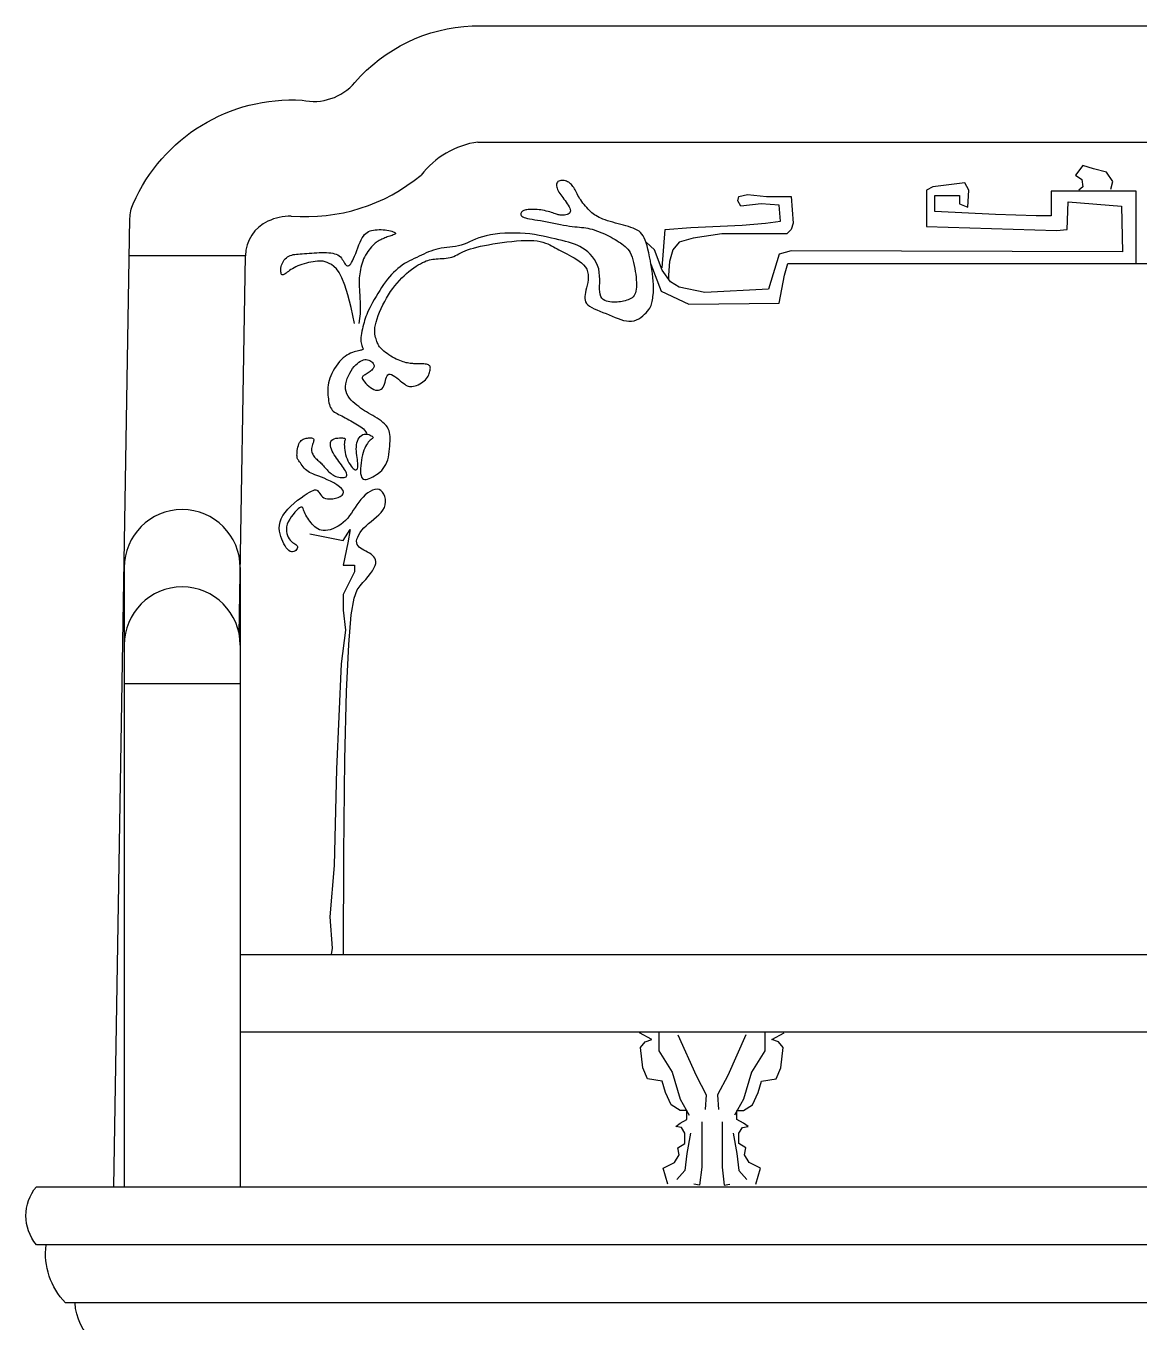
# Model space of a CAD drawing. Header units: inches. Extents: x 10 to 52.5, y 12.2 to 37.
# Drawn here: x 15.0704 to 15.3581, y 24.4393 to 24.7742 of the extents above; entities that cross this region are included whole.
import ezdxf

# ---------------------------------------------------------------- set-up
doc = ezdxf.new("R2010")
doc.units = ezdxf.units.IN
doc.header["$MEASUREMENT"] = 0
doc.layers.add('02', color=2, linetype='Continuous')
doc.layers.add('4', color=4, linetype='Continuous')

msp = doc.modelspace()

# ---------------------------------------------------------------- linework, layer by layer
at = {"layer": '02'}
for points in [[(15.3507528794974, 24.73208844256299), (15.35130371046699, 24.73401511772539), (15.34965121755823, 24.73649228099969), (15.34634623220636, 24.73731800652461), (15.34359205570518, 24.73814371874908), (15.34166413671783, 24.73566656878978), (15.34331665104701, 24.73456560585185), (15.34359205570518, 24.73263891737446), (15.34249039399884, 24.73181319184954)], [(15.23192071272506, 24.71269819641605), (15.23178159408717, 24.71350606365598), (15.23157876693158, 24.71458021060101), (15.23136689151152, 24.7156046248769), (15.23115049195922, 24.71655444021456), (15.23093220741003, 24.71741006500673), (15.23070713701173, 24.71817300633705), (15.23046849444955, 24.71885004593645), (15.23020949364155, 24.71944796553583), (15.22992334873862, 24.71997354690978), (15.22960327365882, 24.72043357176011), (15.22924248208738, 24.72083482187594), (15.22883418840802, 24.72118407895908), (15.22837367989569, 24.72148812476956), (15.22786453795134, 24.7217537410383), (15.22731241779848, 24.72198770945255), (15.22672297419495, 24.72219681174323), (15.22610186259708, 24.72238782962671), (15.22545473776272, 24.7225675448339), (15.22478725468255, 24.72274273906663), (15.22410506858005, 24.72292019404125), (15.22341421139873, 24.72310537280867), (15.22272222335896, 24.72329846369979), (15.22203702116831, 24.72349833639458), (15.22136652223281, 24.72370386054393), (15.22071864325999, 24.72391390581327), (15.22010130165591, 24.72412734188259), (15.21952241436093, 24.72434303841731), (15.21898989831544, 24.72455986506833), (15.21850903155728, 24.72477744505744), (15.21807453604861, 24.72499841570101), (15.21767849484905, 24.72522616788632), (15.21731299101821, 24.725464092457), (15.21697010715007, 24.72571558032945), (15.21664192653707, 24.72598402234729), (15.21632053177319, 24.72627280938326), (15.21599800615086, 24.72658533229554), (15.21566850585378, 24.72692366332052), (15.21533448165729, 24.7272846000182), (15.2150004574608, 24.72766362126861), (15.21467095716371, 24.72805620598086), (15.2143505051311, 24.7284578330495), (15.21404362502954, 24.7288639813691), (15.21375484099126, 24.72927012984877), (15.21348867714851, 24.72967175738307), (15.21324814958944, 24.73006490800475), (15.21303024222589, 24.7304478862556), (15.21283043092563, 24.73081956177196), (15.21264419155641, 24.73117880424837), (15.21246700045167, 24.7315244833357), (15.21229433324634, 24.73185546871394), (15.21212166604101, 24.73217063004853), (15.21194447493627, 24.73246883699033), (15.21175880111269, 24.7327489592339), (15.21156294839903, 24.73300986650287), (15.21135578547119, 24.73325042854998), (15.21113618147074, 24.73346951509887), (15.21090300530641, 24.73366599591685), (15.21065512611977, 24.7338387407421), (15.21039141305237, 24.73398661931281), (15.21011073454729, 24.73410850136719), (15.20981346802301, 24.73420325665796), (15.20950602237581, 24.73426975490878), (15.20919631501175, 24.73430686581417), (15.20889226240552, 24.73431345914144), (15.20860178196317, 24.73428840455602), (15.20833279062509, 24.7342305717961), (15.20809320556446, 24.73413883059987), (15.20789094372167, 24.73401205064732), (15.20773241399302, 24.73384985520391), (15.20761799379698, 24.7336548815569), (15.20754655180945, 24.73343052053536), (15.207516957172, 24.73318016295383), (15.20752807879335, 24.73290719964137), (15.20757878558225, 24.73261502139797), (15.20766794668025, 24.73230701905271), (15.2077944309961, 24.73198658342011), (15.20795654212571, 24.73165654020562), (15.20815032148248, 24.73131745457652), (15.20837124493419, 24.73096932659103), (15.20861478858142, 24.7306121562928), (15.20887642829194, 24.73024594375459), (15.20915164016633, 24.72987068900551), (15.20943590007237, 24.72948639210375), (15.20972468387782, 24.72909305310753), (15.21001233682482, 24.72869180232231), (15.21028867979049, 24.72828829117355), (15.21054240256063, 24.7278893012903), (15.21076219492107, 24.72750161437437), (15.21093674712329, 24.72713201205482), (15.21105474895312, 24.72678727601891), (15.21110489019639, 24.72647418792479), (15.21107586110457, 24.72619952944518), (15.21096087536289, 24.72596838680914), (15.21077124295271, 24.72577906461668), (15.21052279845326, 24.72562817198053), (15.21023137527964, 24.72551231810069), (15.20991280824392, 24.72542811210445), (15.20958293099402, 24.72537216314816), (15.20925757787636, 24.72534108040275), (15.20895258277169, 24.72533147301004), (15.20867944448701, 24.72534032689003), (15.20843231920599, 24.72536613498817), (15.20820102827138, 24.72540776702811), (15.20797539232745, 24.72546409274804), (15.20774523225128, 24.72553398184249), (15.20750036891996, 24.7256163040351), (15.20723062367625, 24.72570992903496), (15.2069258171644, 24.72581372658027), (15.20657859775684, 24.72592618963102), (15.206192924273, 24.72604430407813), (15.20577558232917, 24.72616467907795), (15.20533335847295, 24.72628392381597), (15.20487303832061, 24.72639864741944), (15.20440140818692, 24.72650545905929), (15.20392525392099, 24.72660096786279), (15.2034513618376, 24.7266817830154), (15.2029857636474, 24.72674526717168), (15.20253147567137, 24.72679179710979), (15.20209075962639, 24.72682250310612), (15.20166587792783, 24.72683851542245), (15.20125909205972, 24.72684096437882), (15.20087266443743, 24.72683098022247), (15.20050885701067, 24.72680969324432), (15.20016993172913, 24.72677823373527), (15.19985777358971, 24.72673735520805), (15.19957275977804, 24.72668630414995), (15.19931489006131, 24.72662395027004), (15.1990841644395, 24.72654916329196), (15.19888058314546, 24.72646081292481), (15.19870414594634, 24.72635776889222), (15.19855485284216, 24.72623890091785), (15.19843270406573, 24.72610307872531), (15.19833901906832, 24.72595011392553), (15.19828039510622, 24.72578358573668), (15.19826474935262, 24.72560801529329), (15.19829999921358, 24.72542792372991), (15.19839406139663, 24.72524783215198), (15.19855485284216, 24.72507226170859), (15.19879029095619, 24.72490573351973), (15.19910829267911, 24.72475276871995), (15.19951413581594, 24.72461638137468), (15.20000254256166, 24.72449355738939), (15.20056559597588, 24.72437977561497), (15.20119537865258, 24.72427051487324), (15.20188397365137, 24.72416125402964), (15.20262346426471, 24.72404747193508), (15.20340593308656, 24.72392464742591), (15.20422346294372, 24.72378825935305), (15.20506776017583, 24.72363548199649), (15.20592902237996, 24.72347027139625), (15.20679707089885, 24.72329827899233), (15.20766172614395, 24.72312515625384), (15.20851280922516, 24.72295655464989), (15.20934014148525, 24.7227981256205), (15.21013354333564, 24.72265552064931), (15.21088283565341, 24.72253439119089), (15.21158085586949, 24.72243831650706), (15.21223250483609, 24.7223625870742), (15.21284569949358, 24.72230042117593), (15.21342835678234, 24.72224503709588), (15.21398839410841, 24.72218965313226), (15.21453372817933, 24.72212748755413), (15.21507227640114, 24.72205175864513), (15.21561195548139, 24.72195568467435), (15.21615898618921, 24.72183399100907), (15.21671280297897, 24.72168743113292), (15.21727114366814, 24.72151826561315), (15.21783174653984, 24.7213287550316), (15.21839234917871, 24.72112115994099), (15.21895068986787, 24.72089774089403), (15.21950450665764, 24.7206607584871), (15.22005153736546, 24.72041247324381), (15.22058970840163, 24.72015495737145), (15.22111770054772, 24.71988952949181), (15.22163438247963, 24.7196173198667), (15.22213862333893, 24.71933945877248), (15.22262929226718, 24.7190570764273), (15.22310525794028, 24.71877130310753), (15.2235653894998, 24.71848326907496), (15.22400855608731, 24.71819410459142), (15.22443362637869, 24.7179032444605), (15.22483946951552, 24.71760334191498), (15.22522495463937, 24.71728535468577), (15.22558895065895, 24.71694024057654), (15.22593032648302, 24.71655895734733), (15.22624795102029, 24.71613246275814), (15.22654069341234, 24.71565171459809), (15.22680742280073, 24.71510767061266), (15.22704738481416, 24.71449505621279), (15.22726133382394, 24.71382366718029), (15.22745040068849, 24.71310706693333), (15.22761571626625, 24.71235881887554), (15.22775841164849, 24.711592486396), (15.22787961792647, 24.71082163294198), (15.22798046619146, 24.71005982187347), (15.2280620873019, 24.70932061663774), (15.2281248582106, 24.70861569682023), (15.22816613978221, 24.70794920671909), (15.22818253944143, 24.70732340688704), (15.22817066391445, 24.70674055780404), (15.2281271201603, 24.7062029199937), (15.22804851513802, 24.70571275396508), (15.22793145580663, 24.70527232024181), (15.227772549358, 24.7048838793184), (15.22756972196958, 24.7045483730821), (15.22732617832235, 24.70426146878748), (15.22704644231572, 24.70401751511093), (15.22673503831475, 24.70381086068522), (15.22639648998602, 24.7036358541431), (15.2260353216946, 24.70348684414642), (15.22565605710707, 24.70335817931339), (15.22526322035565, 24.70324420830587), (15.22486058166697, 24.70314059840751), (15.22444889494664, 24.70304829150558), (15.22402816019467, 24.70296954813824), (15.22359837717823, 24.70290662885821), (15.22315954636297, 24.70286179418911), (15.22271166728324, 24.70283730465456), (15.22225474017187, 24.70283542082182), (15.22178876502885, 24.70285840321452), (15.22131581544391, 24.70290983105081), (15.2208462586671, 24.70299855823981), (15.22039253623671, 24.70313475735605), (15.21996708875968, 24.70332860100319), (15.21958235777429, 24.70359026178488), (15.2192507838875, 24.70392991224656), (15.21898480863756, 24.70435772502099), (15.21879687286428, 24.70488387266817), (15.21869319733678, 24.70551381825356), (15.21865511998049, 24.70623418673352), (15.21865775911584, 24.70702689349713), (15.21867623213193, 24.7078738539771), (15.21868565711639, 24.70875698357707), (15.21866115192397, 24.70965819771521), (15.21857783440947, 24.71055941179514), (15.21841082242764, 24.71144254124959), (15.21814145413673, 24.7122917620349), (15.21777595007307, 24.71310029247837), (15.21732675154208, 24.71386361143089), (15.21680629961639, 24.71457719778703), (15.21622703513577, 24.71523653041225), (15.21560139940566, 24.71583708815745), (15.21494183349869, 24.71637434993175), (15.21426077848746, 24.71684379458605), (15.21356784771643, 24.71724353831672), (15.21286134501434, 24.71758224664375), (15.21213674624897, 24.71787122241807), (15.21138952705524, 24.71812176849056), (15.21061516399941, 24.71834518769759), (15.20980913248359, 24.71855278286096), (15.2089669088412, 24.71875585686069), (15.20808396894, 24.71896571251858), (15.2071565427862, 24.71919045021644), (15.20618387624136, 24.71942536045975), (15.20516596930548, 24.71966253125577), (15.20410282221138, 24.71989405065545), (15.20299443472623, 24.72011200666605), (15.20184080708287, 24.72030848730941), (15.20064193904846, 24.72047558065099), (15.19939783062301, 24.72060537466899), (15.19811149789466, 24.72069127607977), (15.19679802107139, 24.72073196620334), (15.19547549621648, 24.72072744499604), (15.19416201939321, 24.72067771242876), (15.19287568666487, 24.72058276850151), (15.19163459432757, 24.72044261315608), (15.19045683844461, 24.72025724639246), (15.18936051507927, 24.72002666816701), (15.18835825389697, 24.71975295065789), (15.18744081827327, 24.71944645482875), (15.186593504953, 24.71911961380686), (15.18580161114669, 24.7187848607777), (15.18505043359919, 24.71845462886852), (15.18432526928819, 24.71814135123571), (15.18361141495853, 24.71785746103563), (15.1828941675879, 24.71761539142465), (15.18216221719495, 24.71742361953369), (15.18141782572939, 24.71727479855184), (15.18066664818189, 24.71715762561365), (15.17991433954312, 24.71706079786821), (15.17916655503659, 24.71697301249372), (15.17842894965298, 24.71688296662472), (15.17770717838294, 24.71677935742485), (15.17700689598433, 24.71665088205776), (15.17633206150941, 24.71648887498889), (15.17567984723001, 24.71629522005099), (15.17504572878106, 24.71607443833494), (15.17442518272883, 24.71583105097528), (15.17381368470824, 24.71556957912111), (15.17320671058706, 24.71529454387786), (15.17259973646588, 24.71501046638008), (15.17198823844529, 24.7147218677623), (15.17136901161148, 24.71443176208998), (15.17074413001983, 24.71413713526857), (15.17011698624565, 24.71383346613441), (15.16949097356274, 24.71351623355298), (15.16886948477923, 24.71318091634606), (15.16825591316893, 24.71282299337912), (15.1676536517728, 24.71243794348851), (15.16706609316616, 24.71202124552513), (15.16649568835719, 24.71156913186718), (15.16594111766181, 24.71108084901647), (15.1654001191303, 24.71055639698755), (15.16487043058014, 24.70999577580954), (15.16434979006163, 24.70939898549699), (15.16383593562505, 24.70876602610809), (15.16332660508788, 24.70809689764286), (15.16281953673325, 24.70739160013039), (15.16231378782987, 24.70665201740342), (15.16181369391716, 24.70588756846558), (15.16132491021863, 24.70510955615321), (15.16085309149212, 24.70432928327358), (15.16040389296113, 24.70355805266302), (15.15998296961634, 24.70280716711425), (15.15959597668125, 24.70208792944907), (15.15924856868087, 24.70141164250384), (15.15894451607465, 24.70078602985307), (15.1586800488688, 24.70020449822772), (15.15844951183981, 24.69965687511143), (15.15824724999703, 24.69913298798786), (15.15806760834976, 24.69862266434069), (15.15790493167452, 24.69811573168266), (15.15775356521345, 24.69760201748289), (15.15760785374305, 24.69707134923959), (15.15746402726955, 24.69651694528005), (15.15732585578672, 24.69594558723332), (15.15719899451806, 24.69536744761575), (15.15708909822143, 24.69479269888546), (15.15700182212031, 24.69423151354425), (15.1569428212054, 24.6936940640648), (15.15691775046735, 24.69319052293434), (15.15693226512968, 24.69273106264012), (15.15698881550207, 24.69232359511664), (15.15707703410163, 24.69196699013122), (15.15718334876447, 24.69165785685476), (15.15729418755955, 24.69139280453095), (15.15739597832299, 24.69116844235981), (15.1574751488909, 24.69098137952681), (15.15751812709942, 24.6908282252611), (15.15751134101748, 24.69070558876268), (15.15744423456936, 24.6906095140643), (15.15731831579915, 24.69053378463144), (15.15713810860625, 24.69047161873317), (15.15690813689007, 24.69041623466768), (15.15663292524851, 24.69036085070405), (15.1563169971153, 24.69029868511137), (15.1559648766227, 24.69022295620237), (15.15558108813575, 24.69012688224614), (15.15517015532105, 24.69000405828995), (15.15473660231083, 24.68984958640652), (15.15428495347015, 24.6896589454613), (15.15381973223275, 24.68942761429065), (15.15334546296372, 24.68915107174547), (15.15286666979528, 24.68882479666211), (15.15238787662684, 24.68844426790605), (15.15191360735781, 24.68800496429906), (15.15144857494607, 24.68750500205209), (15.15099824532381, 24.68695304668512), (15.15056827394738, 24.68636040106361), (15.15016431557461, 24.68573836806757), (15.14979202566183, 24.68509825056247), (15.1494570589669, 24.68445135141377), (15.14916507048047, 24.68380897350147), (15.14892171542606, 24.68318241969103), (15.14873076356462, 24.68258054389156), (15.1485884451352, 24.68200240415757), (15.14848910491428, 24.68144460960178), (15.14842708791121, 24.6809037693369), (15.14839673936813, 24.68037649244655), (15.14839240382872, 24.67985938804344), (15.14840842630229, 24.67934906522572), (15.14843915203101, 24.67884213309156), (15.14848043383545, 24.67833670780822), (15.14853415671251, 24.67783693379027), (15.14860371370315, 24.67734846247771), (15.14869249784834, 24.67687694533964), (15.14880390195622, 24.67642803384518), (15.14894131953343, 24.67600737943433), (15.14910814315527, 24.67562063359076), (15.14930776586271, 24.67527344776903), (15.14954263843111, 24.67496921285641), (15.14981144140921, 24.6747022774129), (15.15011191238164, 24.67446472946034), (15.15044178963154, 24.67424865699143), (15.15079881097636, 24.67404614799892), (15.15118071446641, 24.67384929050462), (15.15158523815199, 24.6736501724867), (15.15201012008338, 24.67344088196699), (15.15245272112525, 24.67321539074186), (15.15290889409817, 24.67297520582218), (15.15337411533556, 24.6727237180516), (15.15384386047236, 24.67246431820098), (15.15431360560915, 24.67220039714305), (15.15477882661371, 24.67193534566325), (15.15523499981946, 24.67167255459065), (15.15567760086133, 24.67141541473978), (15.15610257685631, 24.67116543315063), (15.15650776038392, 24.67091658169232), (15.15689145457446, 24.67066094843033), (15.15725196325666, 24.67039062145926), (15.15758758979364, 24.67009768885913), (15.1578966375485, 24.66977423868087), (15.15817741034999, 24.66941235904818), (15.15842821132838, 24.66900413799743), (15.15849300460405, 24.66886697704325)], [(15.35736289397328, 24.71282161113635), (15.35736289397328, 24.73153795443653), (15.33532957020662, 24.73153795443653), (15.33532957020662, 24.72520742753698), (15.33147373199909, 24.72520742753698), (15.32100790096893, 24.72548266494999), (15.3053091651339, 24.72630839047491), (15.3053091651339, 24.7304369914986), (15.31164375329836, 24.7304369914986), (15.31164375329836, 24.72823507895231), (15.31384707717671, 24.72740935341283), (15.31412250348813, 24.73181319184954), (15.3130208198957, 24.73373988031238), (15.30475833416431, 24.73263891737446), (15.30310584148838, 24.73181319184954), (15.30310584148838, 24.72245502684967), (15.33670663657113, 24.72135406391174), (15.33946081283948, 24.72162930132475), (15.3397362391509, 24.72878555374922), (15.35350705576575, 24.72768459082584), (15.35378246042392, 24.71584926255167), (15.26812793650179, 24.71612449995012), (15.26509835557527, 24.7152987744252), (15.26234420072733, 24.70621584682379), (15.24581920784413, 24.70539012129887), (15.2392092150215, 24.70676633495026), (15.23700586972273, 24.70814253530119), (15.23480254584438, 24.71117017338696), (15.23287462685703, 24.71639973734858), (15.23067130297868, 24.71832642582597)], [(15.23480254584438, 24.71172064819842), (15.23562880312539, 24.72162930132475), (15.24223879594802, 24.72217978945121), (15.25545878159328, 24.72273026426268), (15.26151794367916, 24.72328075238914), (15.26537378188669, 24.7238312272006), (15.26509835557527, 24.7279598282243), (15.26041628173999, 24.72823507895231), (15.25518335528186, 24.72768459082584), (15.25435711988694, 24.72906079116222), (15.25463252454511, 24.73016175410015), (15.25683586984388, 24.73071224222661), (15.26179336999058, 24.73016175410015), (15.26812793650179, 24.73016175410015), (15.26867876747138, 24.72328075238914), (15.26812793650179, 24.72162930132475), (15.26702627456262, 24.72052833838682), (15.25022587702124, 24.72052833838682), (15.24278962691761, 24.7194273887639), (15.2392092150215, 24.71832642582597), (15.23755670045949, 24.71639973734858), (15.23673046506456, 24.71337209926281), (15.23645503875314, 24.70979397305058), (15.23645503875314, 24.70889944481899)], [(15.15529155019185, 24.69736069915819), (15.15443679118044, 24.7014610880928), (15.15361087290085, 24.7047188502533), (15.15281549175716, 24.70724079746872), (15.15205234438627, 24.70913374158266), (15.15132312719225, 24.71050449439502), (15.150629536812, 24.71145986773484), (15.14997326964959, 24.7121066734457), (15.14935602234191, 24.71255172335662), (15.14877779465615, 24.712885628533), (15.14823180074318, 24.71313419717483), (15.14770955788418, 24.7133070366894), (15.14720258382595, 24.7134137545276), (15.14670239561683, 24.71346395812582), (15.14620051100365, 24.71346725489132), (15.14568844726755, 24.71343325230412), (15.14515772192254, 24.71337155775694), (15.14460258591435, 24.71329017746615), (15.14402822251878, 24.71319071262263), (15.14344254890903, 24.71307316324095), (15.14285348249114, 24.71293752926288), (15.14226894020549, 24.71278381067389), (15.14169683875962, 24.71261200744487), (15.14114509555957, 24.71242211954671), (15.14062162754572, 24.71221414695031), (15.14013284384719, 24.71198903157204), (15.13967912118397, 24.71175148292098), (15.13925932893044, 24.7115071524808), (15.13887233576252, 24.71126169170605), (15.13851701082177, 24.71102075206585), (15.13819222324974, 24.71078998500019), (15.13789684172234, 24.71057504200729), (15.13762973538115, 24.71038157449805), (15.13738977336771, 24.7102150455816), (15.13717582435793, 24.71008016476702), (15.13698675772621, 24.70998145317429), (15.13682144191562, 24.70992343193796), (15.13667874653338, 24.70991062219258), (15.1365575402554, 24.70994754502902), (15.13645669199041, 24.71003872162549), (15.1363750711128, 24.71018867307287), (15.13631211161128, 24.7103994715639), (15.13626951035558, 24.71066339345128), (15.13624952929541, 24.71097026614592), (15.13625443014762, 24.71130991707326), (15.1362864753276, 24.71167217362966), (15.13634792678504, 24.71204686324057), (15.13644104646965, 24.71242381330233), (15.13656809633112, 24.7127928512404), (15.13673058441355, 24.71314512314569), (15.13692700267284, 24.71347704978546), (15.1371550891593, 24.71378637063611), (15.13741258192322, 24.71407082515946), (15.1376972190149, 24.71432815281736), (15.13800673801898, 24.71455609305707), (15.13833887721858, 24.71475238536953), (15.138691374664, 24.71491476918748), (15.13906272207833, 24.71504230265276), (15.13945442773848, 24.7151393185108), (15.13986875359415, 24.71521146817252), (15.14030796136222, 24.71526440303426), (15.14077431345805, 24.71530377452148), (15.14127007183134, 24.71533523401598), (15.14179749843179, 24.7153644329723), (15.14235885520912, 24.71539702275771), (15.14295470770895, 24.7154371477722), (15.14357883539497, 24.71548292418305), (15.14422332132681, 24.71553096116116), (15.14488024809844, 24.71557786784836), (15.14554169923513, 24.71562025341558), (15.14619975709802, 24.71565472701917), (15.14684650497957, 24.71567789780095), (15.14747402570656, 24.71568637490276), (15.14807534460424, 24.71567676751004), (15.14864725745729, 24.71564568476463), (15.14918750208317, 24.71558973580835), (15.14969381653219, 24.7155055298121), (15.15016393862179, 24.71538967593227), (15.15059560663513, 24.71523878331066), (15.15098655815682, 24.71504946110366), (15.15133453147001, 24.71481831846762), (15.15163877266905, 24.71454479027892), (15.15190455932616, 24.71423961419208), (15.15213867798894, 24.71391635359617), (15.15234791427365, 24.71358857186572), (15.15253905472792, 24.71326983238981), (15.152718884968, 24.7129736985575), (15.15289419107585, 24.71271373374332), (15.1530717591334, 24.7125035013218), (15.15325724436416, 24.71235524603111), (15.1534517778594, 24.71227593794759), (15.15365535915344, 24.71227122852582), (15.15386798847913, 24.71234676919124), (15.15408966606929, 24.71250821136931), (15.15432039169109, 24.71276120651458), (15.15456016511171, 24.71311140605252), (15.15480898702963, 24.71356446140856), (15.15506666815354, 24.71412093775001), (15.15533226645066, 24.71476105509504), (15.15560465082972, 24.71545994720367), (15.15588269019945, 24.71619274782136), (15.15616525346859, 24.71693459069359), (15.15645121001153, 24.71766060955127), (15.15673942827134, 24.71834593818351), (15.15702877785525, 24.71896571030669), (15.15731906970478, 24.71950052271717), (15.15761388568654, 24.71995282437132), (15.15791774969994, 24.72033052727641), (15.15823518587722, 24.72064154341063), (15.15857071811779, 24.7208937847958), (15.15892887055389, 24.72109516342465), (15.15931416708491, 24.72125359128989), (15.15973113207593, 24.72137698039881), (15.1601822156038, 24.72147211243867), (15.16066157431788, 24.7215412480204), (15.16116129104494, 24.72158551739124), (15.16167344907745, 24.72160605084212), (15.16219013100936, 24.72160397866395), (15.1627034199003, 24.72158043111852), (15.1632053988099, 24.72153653851131), (15.16368815056494, 24.72147343110413), (15.16414375822506, 24.72139261595151), (15.16456430438421, 24.72129710714801), (15.16494187256767, 24.72119029550816), (15.16526854513659, 24.72107557190469), (15.16553640561624, 24.72095632718122), (15.16573753636776, 24.72083595216685), (15.16586402068361, 24.72071783771974), (15.16590794139056, 24.72060537466899), (15.16586477458923, 24.7205010119855), (15.16574356831125, 24.72040343098928), (15.16555676362923, 24.72031037111304), (15.16531680161579, 24.72021957181863), (15.16503612311072, 24.72012877250966), (15.16472716965227, 24.72003571264798), (15.16440238184742, 24.7199381316372), (15.16407420123442, 24.71983376895372), (15.16375318342335, 24.71972111752842), (15.16344234496801, 24.71960168443041), (15.16314281649402, 24.71947773018331), (15.16285572909265, 24.71935151538349), (15.16258221362232, 24.71922530058367), (15.16232340140714, 24.71910134633657), (15.16208042330555, 24.71898191322401), (15.16185441017597, 24.71886926181326), (15.16164536225124, 24.7187641456025), (15.16144875563196, 24.71866128991536), (15.16125893462895, 24.71855391306456), (15.16107024495005, 24.71843523331921), (15.1608770311389, 24.71829846894837), (15.16067363843768, 24.71813683826479), (15.16045441139004, 24.717943559523), (15.16021369523815, 24.71771185100664), (15.15994790834821, 24.71743662645752), (15.15966176344528, 24.71711958130475), (15.1593620466113, 24.71676410639196), (15.15905554346255, 24.71637359263553), (15.1587490403138, 24.71595143086455), (15.15844932347982, 24.71550101198084), (15.15816317834406, 24.71502572684261), (15.15789739168695, 24.71452896632257), (15.15765742967351, 24.71401412130802), (15.15744348066374, 24.71348458264259), (15.15725441379919, 24.71294374121356), (15.15708909822143, 24.71239498787912), (15.15694640283919, 24.7118417135411), (15.15682519656121, 24.71128730904314), (15.15672434829622, 24.71073516525797), (15.15664272718578, 24.71018867307287), (15.15657929666786, 24.70964924533331), (15.15653339643477, 24.70911038289199), (15.15650446163936, 24.70856360854526), (15.15649192627034, 24.70800044513311), (15.1564952250149, 24.70741241545187), (15.15651379232741, 24.70679104235608), (15.15654706289506, 24.70612784864209), (15.1565944709394, 24.70541435714989), (15.15665356615073, 24.70464303259217), (15.15671435776613, 24.70381010731802), (15.15676497025861, 24.70291275560743), (15.15679352833404, 24.70194815168218), (15.15678815599977, 24.70091346982229), (15.15673697796165, 24.69980588427864), (15.15662811845987, 24.69862256930213), (15.15644970196745, 24.69736069915819)], [(15.14371003220304, 24.64296238954415), (15.15239617075286, 24.64122627667387), (15.15413339841626, 24.64411979812433), (15.15355432252846, 24.64064757238378), (15.15239617075286, 24.63486051619696), (15.15529155019185, 24.63486051619696), (15.15529155019185, 24.63312440332669), (15.15239617075286, 24.62733734712532), (15.15239617075286, 24.62328640379422), (15.15297524664066, 24.61807805188294), (15.15181709486506, 24.60939747424566), (15.15065894308946, 24.58219831943864), (15.15007986720166, 24.55731398177744), (15.14892171542606, 24.54400375651897), (15.14950079131386, 24.53590188315723), (15.14926464073806, 24.53424988515911)], [(15.23626955468654, 24.47494679803497), (15.2351010845553, 24.47903381384679), (15.23802225953414, 24.48049346425108), (15.23919072943254, 24.48253698547199), (15.23889861195794, 24.48428857129187), (15.24065131703838, 24.48545628628056), (15.24065131703838, 24.4880836650031), (15.23977496461458, 24.48954331540738), (15.23831437700874, 24.48983523750797), (15.23948284713997, 24.49071103041063), (15.24123555198758, 24.49158682331329), (15.24123555198758, 24.49392226663479), (15.23948284713997, 24.49392226663479), (15.23714590711034, 24.49538191703908), (15.23568531973734, 24.49859315326324), (15.2348089670807, 24.50151245407181), (15.23101143967806, 24.50209632488844), (15.22984296977966, 24.50501562569701), (15.22925873483046, 24.51027036982708), (15.23042720472886, 24.51173002023137), (15.23217990957647, 24.51231387773299), (15.22896661735586, 24.51406546355286)], [(15.2339326146569, 24.51406546355286), (15.2339326146569, 24.50939457692442), (15.23743802458494, 24.50384789737876), (15.23948284713997, 24.49684156744337), (15.24181978693678, 24.49275455163155)], [(15.23889861195794, 24.51348160605124), (15.24357249201721, 24.5029721044761), (15.24620152763537, 24.49800929576162), (15.24590941016077, 24.49421420203583)], [(15.25642561829164, 24.51348160605124), (15.2517517384652, 24.5029721044761), (15.24912270261421, 24.49800929576162), (15.24941482008881, 24.49421420203583)], [(15.26139161559268, 24.51406546355286), (15.26139161559268, 24.50939457692442), (15.25788620566464, 24.50384789737876), (15.25584138334244, 24.49684156744337), (15.2535044433128, 24.49275455163155)], [(15.25905467579587, 24.47494679803497), (15.26022314569428, 24.47903381384679), (15.25730197071544, 24.48049346425108), (15.25613350081704, 24.48253698547199), (15.25642561829164, 24.48428857129187), (15.25467291344403, 24.48545628628056), (15.25467291344403, 24.4880836650031), (15.25554926586783, 24.48954331540738), (15.25700985324084, 24.48983523750797), (15.25584138334244, 24.49071103041063), (15.254088678262, 24.49158682331329), (15.254088678262, 24.49392226663479), (15.25584138334244, 24.49392226663479), (15.25817832313924, 24.49538191703908), (15.25963891074507, 24.49859315326324), (15.26051526316888, 24.50151245407181), (15.26431279057152, 24.50209632488844), (15.26548126070275, 24.50501562569701), (15.26606549565195, 24.51027036982708), (15.26489702552072, 24.51173002023137), (15.26314432067311, 24.51231387773299), (15.26635761312655, 24.51406546355286)], [(15.24503305773697, 24.49100296581167), (15.24503305773697, 24.47932574924783), (15.24444882278777, 24.47465486261938), (15.24298825683518, 24.47494679803497)], [(15.25029117251261, 24.49100296581167), (15.25029117251261, 24.47932574924783), (15.25087540769464, 24.47465486261938), (15.2523359734144, 24.47494679803497)], [(15.24211190441138, 24.4880836650031), (15.24123555198758, 24.48282890755803), (15.24065131703838, 24.47844995634517), (15.23860649448334, 24.47611451303822)], [(15.2532123258382, 24.4880836650031), (15.254088678262, 24.48282890755803), (15.25467291344403, 24.47844995634517), (15.25671773576624, 24.47611451303822)]]:
    msp.add_lwpolyline(points, dxfattribs=at)
at = {"layer": '4'}
for p, q in [((15.18718256182483, 24.74424988516551), (15.52899987330175, 24.74424988516551)), ((15.12710555210224, 24.71485997074927), (15.09710138580277, 24.71485997074927)), ((15.12547704400941, 24.61714948174489), (15.12710555210224, 24.71485997074927)), ((15.26730170087404, 24.71282161113635), (15.44888073448538, 24.71282161113635)), ((15.09575996743961, 24.63424988516493), (15.09575996743961, 24.47424988516144)), ((15.12575996746755, 24.63424988516493), (15.12575996746755, 24.47424988516144)), ((15.12575996746755, 24.60424988516609), (15.09575996743961, 24.60424988516609)), ((15.12575996746755, 24.53424988515911), (15.59042246789186, 24.53424988515911)), ((15.12575996746755, 24.51424988515504), (15.59042246789186, 24.51424988515504))]:
    msp.add_line(p, q, dxfattribs=at)
for points in [[(15.09309121766574, 24.47424988516144), (15.09726157305277, 24.72447120560394, -0.09911976449775309), (15.09809637964218, 24.72830764596295, -0.3146406962128586), (15.14177430663704, 24.75504326841331, 0.27476579654322), (15.15539784320145, 24.75962223378013, -0.2075807261920269), (15.18570260573625, 24.77424988516435), (15.53047982939034, 24.77424988516435, -0.2086567737161048), (15.56078459215797, 24.75965876051344, 0.1584577583043212), (15.57440812872238, 24.75504326841331, -0.3146406962128701), (15.61808605571724, 24.72830764596295)], [(15.6430912177123, 24.45924988516202), (15.07309121764711, 24.45924988516202, -0.3636294677599428), (15.07309121764711, 24.47424988516144), (15.6430912177123, 24.47424988516144)], [(15.63559121764711, 24.4442498851626), (15.0805912177123, 24.4442498851626, -0.2288824042310476), (15.07559121759123, 24.45924988516202)], [(15.62809121758192, 24.43424988515329), (15.08809121754467, 24.43424988515329, -0.2210036784250187), (15.08309121765642, 24.4442498851626)]]:
    msp.add_lwpolyline(points, format="xyb", dxfattribs=at)
msp.add_lwpolyline([(15.15241515553071, 24.53424988515911), (15.15249965792037, 24.56038252119327), (15.1527897614099, 24.58464727234098), (15.15323594385273, 24.60227725527369), (15.15380766811295, 24.61437675764904), (15.15447439705468, 24.62205006719745), (15.155205593542, 24.62640147160567), (15.15597072020619, 24.62853525856047), (15.15673923991135, 24.62955571579226), (15.15748344278409, 24.63038195272969), (15.15818692963085, 24.63119236589995), (15.15883612805492, 24.63198017358667), (15.15941746589242, 24.63273859408804), (15.15991737121231, 24.63346084567314), (15.1603222718507, 24.63414014662561), (15.16061859587654, 24.63476971522908), (15.16079277112595, 24.63534276976719), (15.16083612628727, 24.63585478909084), (15.1607595948547, 24.63631029429092), (15.16057901070899, 24.63671606704014), (15.16031020796373, 24.6370788890112), (15.15996902049965, 24.63740554184772), (15.15957128289602, 24.63770280723696), (15.15913282903357, 24.63797746683707), (15.15866949279307, 24.63823630230621), (15.15819692016094, 24.63848628370618), (15.15773000251948, 24.63873513465517), (15.15728344312384, 24.63899076720412), (15.1568719447635, 24.63926109337484), (15.15651021092645, 24.63955402516006), (15.15621294440216, 24.63987747461072), (15.15599484844579, 24.6402393537632), (15.15587062607965, 24.64064757461022), (15.15585158728509, 24.64110722346816), (15.15593547057806, 24.64161208377339), (15.15611662026941, 24.64215311318406), (15.15638938160128, 24.64272126941654), (15.15674809935017, 24.64330751015808), (15.15718711899108, 24.64390279309594), (15.15770078483484, 24.64449807593195), (15.15828344235643, 24.6450843163679), (15.15892604305855, 24.64565529779651), (15.15960596721134, 24.64621610653415), (15.16029720134548, 24.64677465460266), (15.1609737324573, 24.64733885403842), (15.16160954707748, 24.6479166168487), (15.16217863243519, 24.64851585506988), (15.16265497506111, 24.6491444807238), (15.16301256195157, 24.64981040581773), (15.16323160040638, 24.6505157026026), (15.16331718010343, 24.65123908404206), (15.16328061079121, 24.6519534233434), (15.16313320291675, 24.65263159367026), (15.16288626622855, 24.6532464682154), (15.16255111094079, 24.653770920157), (15.16213904726765, 24.65417782270236), (15.16166138495765, 24.65444004900058), (15.16112962281777, 24.6545378191135), (15.16055601356066, 24.65448074040472), (15.15995299802608, 24.6542857670924), (15.15933301728665, 24.65396985343835), (15.15870851264781, 24.65354995363162), (15.15809192494935, 24.65304302193402), (15.15749569549671, 24.65246601254915), (15.15693226512968, 24.65183587970972), (15.15640992820709, 24.65116863574661), (15.15592039037011, 24.650476525398), (15.15545121077894, 24.6497708515148), (15.15498994812815, 24.64906291694791), (15.15452416157796, 24.64836402451914), (15.15404140982292, 24.64768547709394), (15.15352925179041, 24.64703857749413), (15.15297524664066, 24.64643462858515), (15.15237128860763, 24.64588361455247), (15.1517266143158, 24.64539024493427), (15.1510547956962, 24.64495791064695), (15.15036940514556, 24.64459000256323), (15.14968401436209, 24.64428991161406), (15.14901219597532, 24.64406102867218), (15.14836752168349, 24.64390674463942), (15.14776356365046, 24.64383045041762), (15.14721068935915, 24.64383365307588), (15.14670644849985, 24.64391032439601), (15.14624518584906, 24.64405255231253), (15.14582124641611, 24.64425242478904), (15.14542897544316, 24.64450202976007), (15.14506271747387, 24.64479345520379), (15.14471681751757, 24.64511878904016), (15.14438562081641, 24.64547011921826), (15.14406498019098, 24.64584009886897), (15.14375678063816, 24.64622364171958), (15.14346441519893, 24.64661622665011), (15.14319127691424, 24.64701333259876), (15.14294075859225, 24.64741043843099), (15.14271625373959, 24.64780302307048), (15.14252115469872, 24.64818656539722), (15.14235885520912, 24.64855654430579), (15.14222973175793, 24.64890693167984), (15.14212209764383, 24.64922567114121), (15.14202124937884, 24.64949919934446), (15.14191248417347, 24.64971395288597), (15.14178109877258, 24.64985636840577), (15.14161239015385, 24.64991288248569), (15.14139165529496, 24.6498699317803), (15.14110419070794, 24.64971395288597), (15.14074170296526, 24.64943665707545), (15.1403215335261, 24.64905085419599), (15.13986743391006, 24.64857462869844), (15.13940315540395, 24.64802606510642), (15.13895244882888, 24.64742324787079), (15.13853906547165, 24.64678426148606), (15.13818675661906, 24.64612719044674), (15.13791927332505, 24.64547011921826), (15.13775452329292, 24.64482906013148), (15.13768703989199, 24.64421173679005), (15.13770551290809, 24.64362380067763), (15.1377986325927, 24.64307090326332), (15.13795508873164, 24.64255869597258), (15.13816357111073, 24.64209283030362), (15.13841276974863, 24.64167895769645), (15.138691374664, 24.64132272962018), (15.13898788704983, 24.64102678342027), (15.13929005465916, 24.64078170006399), (15.13958543618656, 24.64057504639498), (15.13986159032657, 24.64039438925687), (15.14010607647224, 24.64022729550782), (15.14030645331814, 24.64006133199149), (15.14045027979164, 24.63988406555148), (15.14052511482014, 24.63968306303144), (15.14052209896482, 24.63945097756226), (15.14044669839068, 24.6392008074676), (15.14030796136222, 24.63895063732928), (15.1401149361439, 24.63871855171459), (15.13987667053453, 24.63852263521988), (15.13960221279859, 24.63838097244155), (15.13930061073489, 24.63831164796141), (15.1389809126079, 24.6383327463613), (15.13865141231081, 24.63845783108848), (15.13831738811432, 24.63868238096478), (15.13798336391783, 24.63899735370654), (15.13765386362075, 24.63939370700103), (15.13733341135531, 24.63986239853551), (15.13702653148658, 24.64039438599724), (15.1367377474483, 24.64098062710258), (15.13647158360555, 24.64161207953878), (15.13623463768027, 24.64228064289494), (15.13604180082194, 24.6429819844256), (15.13591003846823, 24.64371271327257), (15.13585631559118, 24.64446943862134), (15.13589759739562, 24.64524876959916), (15.13605084885358, 24.64604731536241), (15.1363330351699, 24.64686168506745), (15.13676112154945, 24.6476884878852), (15.13734340211823, 24.6485224491393), (15.13805348622127, 24.64935075896795), (15.13885631328895, 24.65015872366206), (15.13971682135462, 24.65093164954163), (15.14059994984864, 24.65165484292669), (15.14147063727005, 24.65231361010813), (15.14229382235072, 24.65289325742054), (15.14303444382249, 24.65337909114026), (15.14366554595045, 24.65375999684914), (15.14419259559809, 24.65403917697261), (15.14462916446364, 24.65422341321249), (15.14498882494382, 24.65431948728513), (15.14528514896966, 24.65433418083415), (15.14553170847221, 24.65427427559046), (15.14574207608103, 24.65414655322678), (15.14592982326149, 24.65395779543035), (15.14610871100313, 24.65371666772119), (15.14629325373544, 24.65343937086294), (15.14649815448075, 24.65314398945196), (15.14673811672701, 24.65284860805553), (15.14702784303091, 24.65257131127003), (15.14738203688039, 24.65233018369184), (15.1478154012978, 24.65214330990278), (15.14834263953826, 24.65202877448467), (15.14896827526837, 24.65200051763389), (15.14965611636153, 24.65205590200497), (15.15035979156828, 24.65218814585245), (15.15103292940631, 24.65239046743084), (15.15162915909178, 24.65265608500925), (15.15210210867672, 24.65297821682764), (15.15240540737732, 24.65335008114056), (15.1524926832456, 24.65376489621707), (15.15233245734571, 24.65421493842444), (15.15195281580537, 24.65468871652268), (15.1513967370659, 24.65517379738452), (15.15070719933583, 24.65565774788268), (15.1499271810565, 24.65612813488991), (15.14909966043643, 24.65657252529348), (15.14826761591694, 24.65697848596613), (15.14747402570656, 24.65733358376604), (15.14675338529496, 24.65762971832595), (15.14610626046061, 24.65787612031857), (15.14552473403028, 24.658086353133), (15.14500088906362, 24.65827398017285), (15.1445268083874, 24.6584525648563), (15.14409457482844, 24.65863567060154), (15.14369627167917, 24.65883686079763), (15.14332398176639, 24.65906969884821), (15.14297129596098, 24.65934360380055), (15.1426378370773, 24.6596514172183), (15.14232473643943, 24.6599818362651), (15.14203312513865, 24.66032355813371), (15.14176413380056, 24.66066528000232), (15.14151889351643, 24.66099569906367), (15.14129853561035, 24.66130351246687), (15.14110419070794, 24.66157741743376), (15.14093661318048, 24.66181025548434), (15.14079504865668, 24.66201144568043), (15.14067836651093, 24.66219455141112), (15.14058543541915, 24.66237313610912), (15.14051512429005, 24.66256076314897), (15.14046630249805, 24.6627709959634), (15.14043783871903, 24.66301739794147), (15.1404286023274, 24.66331353251593), (15.14043783871903, 24.6636680651631), (15.14046630249805, 24.66407006982484), (15.14051512429005, 24.66450372245748), (15.14058543541915, 24.66495319910467), (15.14067836651093, 24.66540267575186), (15.14079504865668, 24.6658363283845), (15.14093661318048, 24.66623833303168), (15.14110419070794, 24.66659286569341), (15.14129815865754, 24.66688786997696), (15.1415158776611, 24.66712635999141), (15.14175395467765, 24.66731511745314), (15.14200899689904, 24.66746092406396), (15.14227761128432, 24.66757056155478), (15.14255640455968, 24.66765081165653), (15.14284198391697, 24.66770845605646), (15.14313095631524, 24.66775027648549), (15.14341917480788, 24.66778117085635), (15.14369947612732, 24.6677985018527), (15.143963943566, 24.66779774832542), (15.14420465971789, 24.66777438916909), (15.14441370764262, 24.66772390324916), (15.14458317016697, 24.6676417694311), (15.14470513058341, 24.66752346660945), (15.14477167148589, 24.66736447363513), (15.14477845756783, 24.66716215317723), (15.14473547912649, 24.66692140311937), (15.14465630855857, 24.66664900511972), (15.14455451802797, 24.66635174085098), (15.14444367923289, 24.66603639195676), (15.14433736457004, 24.66570974010977), (15.14424914597048, 24.66537856699727), (15.14419259559809, 24.66504965426287), (15.14417826952859, 24.66472884167746), (15.14420465971789, 24.66441820147741), (15.14426724203377, 24.66411886398276), (15.14436149280964, 24.66383195954262), (15.14448288744762, 24.66355861849155), (15.14462690251394, 24.66329997114957), (15.14478901364355, 24.66305714785124), (15.14496469670421, 24.6628312789457), (15.14514999357498, 24.66262255283658), (15.14534320738613, 24.66242739029115), (15.14554320704638, 24.66224127016033), (15.14574886193014, 24.66205967128047), (15.14595904094613, 24.66187807251702), (15.14617261277026, 24.66169195269179), (15.14638844677693, 24.66149679067024), (15.14660541187487, 24.66128806528871), (15.14682275369278, 24.66106257406357), (15.14704122660196, 24.6608223891439), (15.14726196169368, 24.66057090135876), (15.14748608959354, 24.6603115015227), (15.14771474162563, 24.66004758045022), (15.14794904888122, 24.65978252897042), (15.14819014198593, 24.65951973789782), (15.14843915203101, 24.6592625980615), (15.14869721034056, 24.65901431188689), (15.1489654475402, 24.65877732838856), (15.14924499495401, 24.6585539081629), (15.14953698344043, 24.65834631183537), (15.14984254409074, 24.65815680000236), (15.15016280776336, 24.65798763330389), (15.15049890531673, 24.65784107235089), (15.15085196830778, 24.65771937773973), (15.15122086517959, 24.65762481011046), (15.1515954172749, 24.65755963000123), (15.15196318328827, 24.65752609799386), (15.15231172214708, 24.65752647465564), (15.15262859277873, 24.65756302053927), (15.1529013541106, 24.65763799621203), (15.15311756507008, 24.65775366222664), (15.15326478458456, 24.65791227917947), (15.15333396438955, 24.65811497730322), (15.15332962908297, 24.65835836573973), (15.15325969490669, 24.65863792329622), (15.15313207973241, 24.65894912879451), (15.15295470003485, 24.6592874610564), (15.15273547298721, 24.65964839890369), (15.1524823157627, 24.66002742115819), (15.1522031453017, 24.66042000664168), (15.15190550182461, 24.66082238770326), (15.1515954172749, 24.6612338108593), (15.15127854664325, 24.661654276168), (15.15096054515316, 24.66208378368759), (15.15064706756248, 24.66252233344715), (15.15034376886188, 24.66296992551946), (15.15005630450769, 24.66342655996271), (15.14979032925776, 24.66389223680602), (15.14955206364839, 24.66436544905303), (15.1493499901656, 24.66483866144557), (15.14919315707385, 24.66530283169999), (15.14909061240478, 24.66574891750355), (15.14905140419005, 24.66616787652896), (15.1490845804613, 24.66655066649258), (15.14919918925016, 24.66688824508168), (15.14940427858829, 24.66717156998351), (15.14970324151664, 24.66739423623079), (15.1500768511135, 24.66756038820898), (15.15050022500082, 24.66767680761989), (15.15094848103336, 24.667750276209), (15.1513967370659, 24.66778757566356), (15.15182011072039, 24.66779548772905), (15.15219372031725, 24.66778079409272), (15.1524926832456, 24.66775027648549), (15.152698903675, 24.66770826766736), (15.15282142963706, 24.66764930461653), (15.15287609501257, 24.66756547529661), (15.15287873391508, 24.66744886772943), (15.15284518069102, 24.66729156990771), (15.15279126922115, 24.66708566985329), (15.15273283385186, 24.66682325552977), (15.15268570869676, 24.66649641497355), (15.15266327709406, 24.66610062703552), (15.15266912044472, 24.66564493399931), (15.15270437030568, 24.66514176902131), (15.15277015730253, 24.66460356525789), (15.15286761229373, 24.66404275586541), (15.15299786683618, 24.66347177397114), (15.15316205132267, 24.66290305276055), (15.1533612970773, 24.66234902537547), (15.15359503878727, 24.66182137141589), (15.15385592459216, 24.66132875637271), (15.15413490646034, 24.66087909219499), (15.15442293636016, 24.6604802908318), (15.15471096625998, 24.66014026421766), (15.15498994812815, 24.65986692431619), (15.15525083393305, 24.65966818307646), (15.15548457541018, 24.65955195241844), (15.15568382116481, 24.65952369537848), (15.15584800588413, 24.65957907922569), (15.15597826019376, 24.65971132227281), (15.15607571541778, 24.65991364287623), (15.15614150241463, 24.6601792593778), (15.15617675204276, 24.66050139007569), (15.15618259562626, 24.66087325334086), (15.15616016402355, 24.6612880675006), (15.15611190777718, 24.66173923925674), (15.15604555523469, 24.66222092876563), (15.15597015466056, 24.66272748458726), (15.15589475408643, 24.66325325525252), (15.15582840177677, 24.66379258930686), (15.15578014553039, 24.66433983526661), (15.15575903337895, 24.66488934169177), (15.15577411335408, 24.66543545711323), (15.15583273731618, 24.6659717765637), (15.15593547057806, 24.66648888105413), (15.15608118204846, 24.66697659803907), (15.1562687406361, 24.66742475504583), (15.15649701571538, 24.66782317954351), (15.1567648759622, 24.66816169903035), (15.15707119051813, 24.66843014098998), (15.15741482852473, 24.66861833292063), (15.15779201952255, 24.66872005828776), (15.15818843767493, 24.66874492448408), (15.15858711777701, 24.66870649489868), (15.15897109485677, 24.66861833292063), (15.15932340370937, 24.66849400192444), (15.15962707936279, 24.66834706528465), (15.15986515637933, 24.66819108639032), (15.16002067001983, 24.66803962863053), (15.16008174429162, 24.66790248777255), (15.1600568621464, 24.66777438912544), (15.1599595955152, 24.66764629044922), (15.1598035165619, 24.66750914941661), (15.15960219721756, 24.66735392378763), (15.15936920964605, 24.66717157126407), (15.15911812577843, 24.66695304956232), (15.15886251824423, 24.66668931639873), (15.15861388491913, 24.66637302494786), (15.15837543094977, 24.66600361005697), (15.15814828696175, 24.66558220206064), (15.15793358381352, 24.66510993123523), (15.157732453062, 24.6645879279153), (15.1575460253328, 24.66401732239177), (15.15737543171718, 24.66339924498464), (15.15722180307358, 24.66273482601394), (15.15708702463171, 24.66202858658511), (15.15697599747664, 24.66129861129451), (15.1568943763662, 24.6605663754803), (15.1568478165239, 24.65985335452427), (15.15684197317324, 24.65918102382278), (15.15688250083922, 24.65857085875762), (15.1569750549782, 24.65804433469605), (15.15712529058083, 24.65762292703442), (15.15733678881525, 24.65732245971452), (15.15760483765489, 24.65713615107819), (15.15792265078499, 24.65705156801272), (15.15828344235643, 24.65705627741994), (15.15868042582161, 24.65713784618714), (15.15910681579708, 24.6572838412307), (15.15955582573525, 24.65748182945248), (15.16002067001983, 24.65771937773973), (15.1604943735104, 24.65798669032523), (15.16096920832506, 24.65828452069257), (15.16143725682496, 24.6586162596854), (15.16189060253537, 24.65898529808913), (15.16232132781743, 24.6593950267474), (15.16272151619642, 24.65984883648929), (15.16308325003347, 24.66035011810021), (15.16339861262104, 24.6609022624238), (15.16366194896846, 24.66150621133277), (15.16387665188386, 24.66215311093259), (15.16404837659075, 24.66283165835778), (15.16418277784697, 24.66353055078656), (15.16428551110885, 24.66423848535345), (15.16436223113424, 24.66494415923665), (15.16441859291381, 24.66563626958526), (15.16446025167107, 24.66630351354837), (15.16449060044697, 24.66693684885689), (15.16450398401803, 24.66753627555448), (15.16449248544387, 24.66810405426662), (15.1644481877841, 24.66864244558968), (15.16436317363269, 24.66915371016369), (15.16422952628209, 24.66964010858504), (15.16403932832628, 24.67010390146464), (15.16378466329052, 24.67054734942797), (15.16346062962412, 24.67097252469688), (15.16307439036182, 24.67138074589314), (15.1626361250922, 24.67177314326403), (15.16215601223967, 24.67215084699859), (15.16164423139281, 24.67251498737317), (15.16111096120886, 24.67286669457684), (15.16056638104356, 24.67320709887138), (15.16002067001983, 24.67353733046042), (15.15948212179801, 24.67385908475847), (15.15895149074941, 24.67417631776192), (15.15842764578274, 24.67449355067805), (15.15790945580675, 24.67481530465596), (15.15739578973017, 24.67514610088841), (15.15688551692738, 24.67549046056814), (15.1563775060743, 24.67585290484424), (15.15587062607965, 24.67623795490948), (15.15536619662753, 24.67664956680386), (15.15487533933929, 24.67708943592737), (15.15441162614598, 24.67755869252727), (15.15398862944431, 24.67805846687991), (15.15361992093249, 24.67858988920346), (15.15331907300725, 24.67915408980337), (15.15309965736679, 24.6797521988978), (15.15297524664066, 24.68038534674855), (15.15295507698766, 24.68105240305016), (15.15303104287459, 24.68174319525718), (15.15319070346168, 24.6824452902278), (15.15342161767631, 24.68314625483475), (15.1537113439802, 24.68383365596531), (15.1540474417664, 24.68449506046312), (15.15441746972947, 24.68511803524455), (15.15480898702963, 24.68569014715325), (15.15521106017268, 24.68620103525467), (15.15561878830641, 24.68664862741428), (15.15602877862266, 24.68703292361755), (15.15643763784765, 24.68735392392267), (15.15684197317324, 24.68761162832964), (15.15723839132561, 24.68780603688213), (15.15762349926381, 24.68793714960924), (15.15799390441253, 24.68800496652551), (15.15834640162512, 24.68801099470005), (15.15867854082472, 24.68796276933284), (15.15898806006162, 24.68786933270752), (15.15927269692047, 24.68773972706407), (15.1595301896844, 24.68758299464247), (15.15975827617086, 24.68740817772635), (15.15995469443015, 24.6872243185557), (15.16011718251257, 24.6870404593705), (15.16024385542124, 24.68686375865076), (15.1603343359705, 24.68669383958916), (15.16038862439319, 24.68652844158936), (15.16040672045647, 24.68636530409861), (15.16038862439319, 24.68620216649145), (15.1603343359705, 24.68603676818605), (15.16024385542124, 24.68586684860059), (15.16011718251257, 24.68569014715325), (15.15995525997578, 24.68550534514946), (15.15976280030309, 24.6853148915747), (15.15954545825235, 24.68512217734536), (15.15930888904705, 24.68493059333417), (15.1590587479107, 24.68474353045752), (15.15880068983397, 24.6845643796027), (15.15854036957472, 24.68439653167155), (15.15828344235643, 24.68424337755135), (15.15803631707541, 24.68410623596577), (15.15780841894894, 24.68397813680934), (15.15760992733276, 24.68385003781298), (15.1574510206513, 24.68371289667851), (15.15734187849312, 24.68355767115139), (15.15729267951547, 24.68337531893343), (15.15731360330692, 24.68315679775554), (15.15741482852473, 24.6828930653341), (15.15760257570519, 24.6825794121309), (15.15786723150386, 24.68222845961867), (15.15819522375687, 24.68185716204465), (15.15857298030033, 24.681482473627), (15.15898692897036, 24.68112134858387), (15.15942349783591, 24.68079074114797), (15.15986911496594, 24.68050760556656), (15.16031020796373, 24.68028889602868), (15.1607349013023, 24.68014836432706), (15.16113810553662, 24.68008695237807), (15.16151642739288, 24.68010239964354), (15.16186647429577, 24.6801924455853), (15.1621848529715, 24.68035482967974), (15.16246817037909, 24.68058729137413), (15.16271303347758, 24.68088757011577), (15.16291604945882, 24.68125340539558), (15.16307684090435, 24.68167858066448), (15.1632070954468, 24.68214105535884), (15.16332151564284, 24.68261483291866), (15.16343480498045, 24.68307391679849), (15.1635616662491, 24.68349231042378), (15.16371680270395, 24.6838440172491), (15.16391491760015, 24.68410304068533), (15.16417071372717, 24.68424338421613), (15.16449399348794, 24.68424733999421), (15.16487495447955, 24.6841303552996), (15.1652988939125, 24.68391616611046), (15.16575110853164, 24.68362850840498), (15.16621689508184, 24.68329111820497), (15.1666815507736, 24.68292773150318), (15.16713037211894, 24.68256208427777), (15.16754865656122, 24.68221791255058), (15.16792584755904, 24.68191499628886), (15.16826797728873, 24.68165729148899), (15.16858522510602, 24.68144479810729), (15.16888776943534, 24.68127751612922), (15.16918579009808, 24.68115544554024), (15.16948946551866, 24.68107858629667), (15.16980897528565, 24.68104693836943), (15.17015449805631, 24.68106050174395), (15.1705328201454, 24.68111871126751), (15.17093715523816, 24.68121874123466), (15.17135732467732, 24.68135720084541), (15.17178314887433, 24.68153069925614), (15.17220444940477, 24.68173584566687), (15.17261104644722, 24.68196924926309), (15.17299276157728, 24.68222751920115), (15.17333941543921, 24.68250726469563), (15.17364309085979, 24.68280490649925), (15.17390491916313, 24.68311611183747), (15.17412829315736, 24.68343635953209), (15.17431660611629, 24.68376112841946), (15.17447325061521, 24.68408589729227), (15.17460161992795, 24.68440614500144), (15.17470510709546, 24.68471735033966), (15.17478710515871, 24.68501499214329), (15.17484968770741, 24.68529511438686), (15.17488964982777, 24.68555602165582), (15.17490246785319, 24.68579658370293), (15.17488361788428, 24.68601567025183), (15.17482857555597, 24.68621215106981), (15.17473281673602, 24.68638489589506), (15.17459181775785, 24.68653277445122), (15.17440105448923, 24.68665465652014), (15.17415826498046, 24.68675016533819), (15.17387023508063, 24.68682193822172), (15.17354601282141, 24.68687336604347), (15.17319464646726, 24.68690783964706), (15.17282518404982, 24.68692874986158), (15.17244667336791, 24.68693948753065), (15.17206816291883, 24.68694344352701), (15.17169870050139, 24.68694400866519), (15.1713450719647, 24.68694438541428), (15.17100501582473, 24.68694702274518), (15.17067400748356, 24.68695418119608), (15.17034752327464, 24.68696812133424), (15.17002103906571, 24.68699110374149), (15.16969003095738, 24.68702538895598), (15.16934997458457, 24.687073237545), (15.16899634628071, 24.68713691009037), (15.16862556417919, 24.68721847877026), (15.16823781710564, 24.68731926225012), (15.16783423591851, 24.68744039087909), (15.16741595170907, 24.68758299491895), (15.16698409533574, 24.68774820471884), (15.16653979765697, 24.68793715055511), (15.16608419022969, 24.68815096274778), (15.16561840344666, 24.68839077160231), (15.16514469995609, 24.68865657713325), (15.16466986514143, 24.68894385817697), (15.16420181664153, 24.68924696327889), (15.16374847093112, 24.68956024095536), (15.16331774564906, 24.68987803976637), (15.1629175575029, 24.69019470824281), (15.16255582343302, 24.69050459491558), (15.16224046084545, 24.69080204834466), (15.16197674754522, 24.69108330086459), (15.16175940549447, 24.69135212011173), (15.16158051798566, 24.69161415751153), (15.16143216737992, 24.69187506448946), (15.1613064369697, 24.69214049250007), (15.16119540981463, 24.69241609295426), (15.16109116850867, 24.69270751732114), (15.16098579634427, 24.69302041701161), (15.16087439223639, 24.69336044346568), (15.16076411898694, 24.6937332481379), (15.16066515571884, 24.69414448249739), (15.16058768178782, 24.69459979801325), (15.16054187585114, 24.6951048461255), (15.16053791749737, 24.69566527831779), (15.16058598515092, 24.69628674604467), (15.16069625840037, 24.69697490074617), (15.16087608864046, 24.69773219142229), (15.16112151728458, 24.69854825705118), (15.16142575825079, 24.69940953417102), (15.16178202568999, 24.70030245927631), (15.16218353352024, 24.70121346890522), (15.16262349542676, 24.70212899955225), (15.16309512556045, 24.70303548772648), (15.16359163783937, 24.70391936996606), (15.16410718891284, 24.70476934334732), (15.16463970495834, 24.70558314739031), (15.16518805511742, 24.70636078215324), (15.16575110853164, 24.70710224770886), (15.16632773387692, 24.70780754414448), (15.16691680029481, 24.70847667153287), (15.16751717692687, 24.70910962996134), (15.16812773244902, 24.70970641950265), (15.16874658209718, 24.7102668518259), (15.16936882478631, 24.71078998500019), (15.16998880552574, 24.71127468872004), (15.17060086909196, 24.71171983260723), (15.17119936049431, 24.7121242863563), (15.17177862497493, 24.71248691963268), (15.17233300707749, 24.71280660208725), (15.17285685227699, 24.71308220338545), (15.17334676706678, 24.71331353513818), (15.17380840667038, 24.71350417654906), (15.17424968802816, 24.71365864879629), (15.17467852831333, 24.71378147301442), (15.17510284469909, 24.71387717036708), (15.17553055412582, 24.71395026200338), (15.1759695735339, 24.71400526908695), (15.17642782009653, 24.71404671275235), (15.17691076044439, 24.7140793025523), (15.17741405880525, 24.71410850149408), (15.17793092932998, 24.71413996100312), (15.17845458593666, 24.71417933249034), (15.1789782423105, 24.71423226735208), (15.17949511283523, 24.7143044170138), (15.17999841119609, 24.71440143287185), (15.18048135154395, 24.71452896632257), (15.18094054060503, 24.7146907850169), (15.18138615750222, 24.714883121333), (15.18183177439942, 24.71510032390364), (15.18229096369333, 24.71533674134701), (15.18277729684933, 24.71558672226677), (15.18330434649697, 24.71584461529568), (15.18388568433448, 24.71610476903737), (15.18453488275855, 24.7163615321246), (15.18526249761208, 24.71661019506285), (15.18606702108382, 24.71684981589209), (15.18694392880871, 24.71708039456865), (15.18788869712017, 24.71730193103434), (15.18889680188595, 24.71751442526005), (15.18996371920667, 24.71771787717301), (15.19108492471724, 24.71791228672958), (15.19225589451826, 24.71809765387155), (15.19346965416781, 24.71827303665344), (15.19470942705384, 24.71843372558072), (15.19595598602182, 24.71857406921339), (15.19719010368436, 24.71868841616964), (15.19839255335256, 24.71877111500947), (15.19954410763903, 24.71881651435109), (15.20062553938924, 24.71881896278358), (15.20161762144863, 24.71877280888151), (15.20250640493332, 24.71867466180123), (15.20329905287809, 24.71853017304096), (15.2040080061227, 24.71834725457887), (15.20464570573977, 24.71813381845135), (15.20522459326758, 24.71789777669477), (15.20575710931308, 24.71764704131641), (15.2062556951817, 24.7173895243672), (15.20673279194607, 24.71713313783988), (15.20719989794753, 24.71688372159263), (15.2076647422321, 24.71663882665456), (15.20813411018326, 24.716393931862), (15.20861478858142, 24.71614451608042), (15.20911356281004, 24.71588605814616), (15.20963721941671, 24.71561403691015), (15.21019254401772, 24.71532393120873), (15.21078632316067, 24.71501121990735), (15.2114206299696, 24.71467175859146), (15.21207868783249, 24.71430290993015), (15.21273900764509, 24.71390241332704), (15.21338010053596, 24.71346800818577), (15.21398047716803, 24.71299743393905), (15.2145186482042, 24.71248842996141), (15.21497312477305, 24.71193873568557), (15.21532241753749, 24.71134609052973), (15.21555163511521, 24.71071049445021), (15.21567227584756, 24.71004098974521), (15.21570243603065, 24.70934887925108), (15.21566021196059, 24.70864546580418), (15.21556369923501, 24.70794205224086), (15.21543099438286, 24.70724994142659), (15.2152801932346, 24.70658043621227), (15.21512939231916, 24.70594483940516), (15.21499574496857, 24.70535200494345), (15.21489263475387, 24.70480099091077), (15.21483250274769, 24.70428840653625), (15.21482779025546, 24.70381086096171), (15.21489093811697, 24.70336496338717), (15.21503438763767, 24.70294732298356), (15.21527057965732, 24.7025545489509), (15.21561195548139, 24.702183250431), (15.21606605509742, 24.70183003663845), (15.21662081438563, 24.7014915166423), (15.21725926814116, 24.70116429958437), (15.21796445139199, 24.70084499454827), (15.21871939893327, 24.70053021063216), (15.21950714579298, 24.70021655696331), (15.22031072653345, 24.69990064261077), (15.22111317641548, 24.69957907670181), (15.22190035772956, 24.69925148242913), (15.22266944298035, 24.69892953943639), (15.22342043193503, 24.69862794147633), (15.22415332505926, 24.69836138227259), (15.22486812165453, 24.69814455556337), (15.22556482241935, 24.69799215510141), (15.22624342688805, 24.69791887463947), (15.2269039355263, 24.69793940790117), (15.22754540513716, 24.69806317394835), (15.22816312392688, 24.69827849316647), (15.22875143643915, 24.6985684112355), (15.22930468768327, 24.69891597387908), (15.22981722243576, 24.69930422676265), (15.2302833861716, 24.69971621558073), (15.23069752343445, 24.70013498605698), (15.23105397923364, 24.70054358384226), (15.23134936076104, 24.70092901068568), (15.23158932300731, 24.7012940922927), (15.23178178268, 24.70164561040877), (15.23193465718514, 24.70199034677938), (15.23205586346312, 24.70233508316454), (15.23215331868715, 24.70268660128061), (15.23223493979759, 24.70305168288763), (15.23230864373482, 24.70343710973105), (15.23238027431517, 24.70385004029088), (15.23244738076328, 24.70429914007257), (15.23250543894692, 24.70479345133066), (15.23254992543234, 24.70534201633421), (15.23257631562165, 24.70595387732322), (15.23258008561543, 24.70663807655222), (15.23255671151428, 24.70740365629029), (15.23250166895314, 24.70825965877742), (15.23241194254233, 24.70920947485723), (15.23229054767153, 24.71023388964243), (15.2321420087058, 24.71130803690761), (15.23197084954455, 24.71240705032545), (15.23192071272506, 24.71269819641605), (15.23452711953296, 24.70566537201233), (15.24168796497843, 24.70236248319855), (15.26509835557527, 24.70263772061156), (15.26647544359303, 24.70979397305058), (15.26730170087404, 24.71282161113635)], dxfattribs=at)
for centre, radius, start, end in [((15.19057454527802, 24.72154090586121), 0.02296090790014616, 98.49532001090466, 141.9334822433582), ((15.14276240217014, 24.77153037551619), 0.04656321810801738, 265.2931801267791, 309.6872692904423), ((15.13907529307044, 24.71040656329427), 0.01471823025840914, 90.52061725597687, 114.6938048881244), ((15.1371041635096, 24.71469332722193), 0.01000000000000123, 114.6938048881244, 179.0451587490734), ((15.11075996757, 24.63424988516493), 0.015, 0, 180), ((15.11075996757, 24.61424988516086), 0.015, 0, 180)]:
    msp.add_arc(centre, radius, start, end, dxfattribs=at)

doc.saveas('drawing.dxf')
